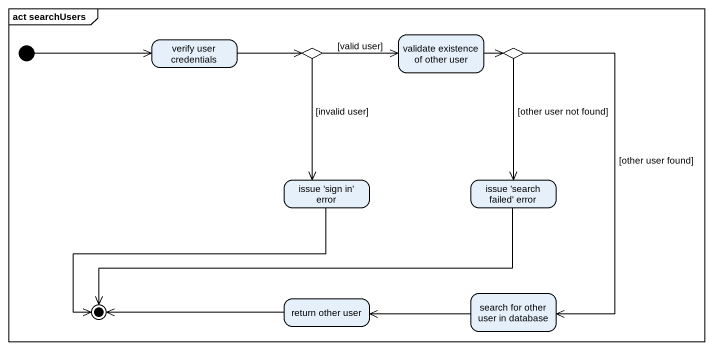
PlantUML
@startuml
mainframe act searchUsers
hide empty description
state "verify user credentials" as verify_user_credentials
state choice1 <<choice>>
state "validate existence of other user" as validate_existence_of_other
state choice2 <<choice>>
state "issue 'sign in' error" as issue_sign_in_error
state "issue 'search failed' error" as issue_search_failed_error
state "return other user" as return_other_user
state "search for other user in database" as search_for_other_user_in
[*] -right-> verify_user_credentials
verify_user_credentials -right-> choice1
choice1 -right-> validate_existence_of_other : [valid user]
choice1 --> issue_sign_in_error : [invalid user]
validate_existence_of_other -right-> choice2
choice2 --> issue_search_failed_error : [other user not found]
choice2 --> search_for_other_user_in : [other user found]
search_for_other_user_in -left-> return_other_user
issue_sign_in_error -left-> [*]
issue_search_failed_error -left-> [*]
return_other_user -left-> [*]
@enduml
